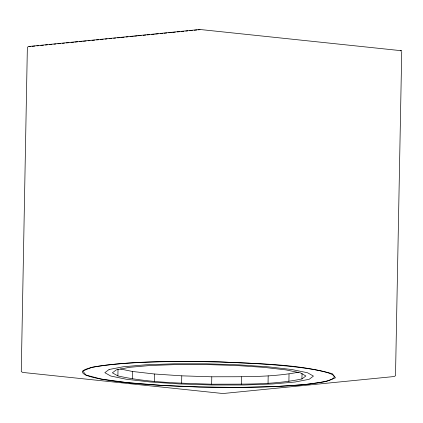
<?xml version="1.0" encoding="UTF-8"?>
<svg xmlns="http://www.w3.org/2000/svg" width="423" height="423" viewBox="0 0 423 423"><rect width="100%" height="100%" fill="white"/><g stroke="black" fill="none" stroke-linecap="round" stroke-linejoin="round"><path stroke-width="0.63" d="M117.89 375.925L112.375 372.811L116.336 369.85L129.38 367.333L150.228 365.509L176.84 364.557L206.62 364.563L236.642 365.535L263.973 367.375L285.932 369.898L300.378 372.864L305.892 375.978L301.932 378.939C272.306 385.163 241.75 383.978 211.648 384.221C180.325 383.079 148.61 382.815 117.89 375.925L118.022 369.126M132.336 378.892L132.478 371.473L120.544 369.025M154.295 381.414L154.437 374.001L132.478 371.473M181.626 383.254L181.768 375.836L154.437 374.001M211.648 384.221L211.791 376.808C240.639 376.57 269.885 377.665 298.347 372.24M241.427 384.232L241.57 376.814M268.039 383.28L268.182 375.862M288.893 381.456L289.031 374.038M301.932 378.939L302.038 373.377M27.86 46.837L27.352 47.894L21.266 371.537L22.578 372.414L222.958 393.527L394.162 376.528L395.505 375.735L401.734 51.463M28.838 46.472L200.042 29.473M28.352 46.72L30.974 46.456M32.285 46.329L34.913 46.065M36.88 45.874L38.847 45.679M40.814 45.483L43.437 45.219M45.409 45.023L47.376 44.827M49.343 44.632L51.966 44.373M53.933 44.177L55.905 43.981M57.872 43.786L60.494 43.527M62.461 43.331L64.428 43.135M66.395 42.94L69.023 42.681M70.99 42.485L73.613 42.226M74.924 42.094L77.552 41.835M79.519 41.639L82.141 41.375M83.453 41.248L86.075 40.983M88.047 40.788L90.014 40.597M91.981 40.402L94.604 40.137M96.571 39.942L98.543 39.746M100.51 39.55L103.133 39.291M105.1 39.096L107.067 38.9M109.034 38.705L111.661 38.445M113.628 38.25L115.595 38.054M117.562 37.858L120.19 37.599M121.501 37.467L124.124 37.208M126.091 37.013L128.058 36.817M130.025 36.621L133.308 36.293M134.62 36.167L137.242 35.902M138.554 35.775L141.176 35.511M143.148 35.321L145.771 35.056M147.082 34.929L149.705 34.665M151.672 34.469L154.3 34.21M155.611 34.078L158.234 33.819M160.201 33.623L162.829 33.364M164.14 33.232L166.762 32.973M168.729 32.777L171.352 32.518M172.663 32.386L175.291 32.127M177.258 31.931L179.881 31.672M181.192 31.54L183.815 31.281M185.787 31.085L187.754 30.89M189.721 30.694L192.343 30.43M194.31 30.234L196.938 29.975M198.25 29.848L200.872 29.584L401.533 50.728L400.221 50.86M181.768 375.836L211.791 376.808M109.097 369.496L104.83 372.684L110.773 376.042L126.345 379.241L150.022 381.964L179.479 383.941L211.844 384.988L243.944 384.999L272.634 383.973L295.111 382.006L309.171 379.294L313.438 376.1L307.495 372.742L291.923 369.549L268.251 366.826L238.789 364.843L206.424 363.796L174.324 363.791L145.634 364.816L123.156 366.783L109.097 369.496M92.055 367.264L82.792 370.987L85.895 375.042L101.065 379.034L126.81 382.572L160.613 385.305L199.164 386.976L238.694 387.415L275.331 386.58L305.485 384.549L326.212 381.525L335.476 377.802L332.372 373.747C295.608 363.537 256.925 363.954 219.103 361.813C176.74 361.39 134.001 360.343 92.055 367.264M137.676 383.645A125.805 12.711 1.1 0 0 333.816 377.787A125.805 12.711 1.1 0 0 153.618 361.982A125.805 12.711 1.1 0 0 137.676 383.645"/></g></svg>
